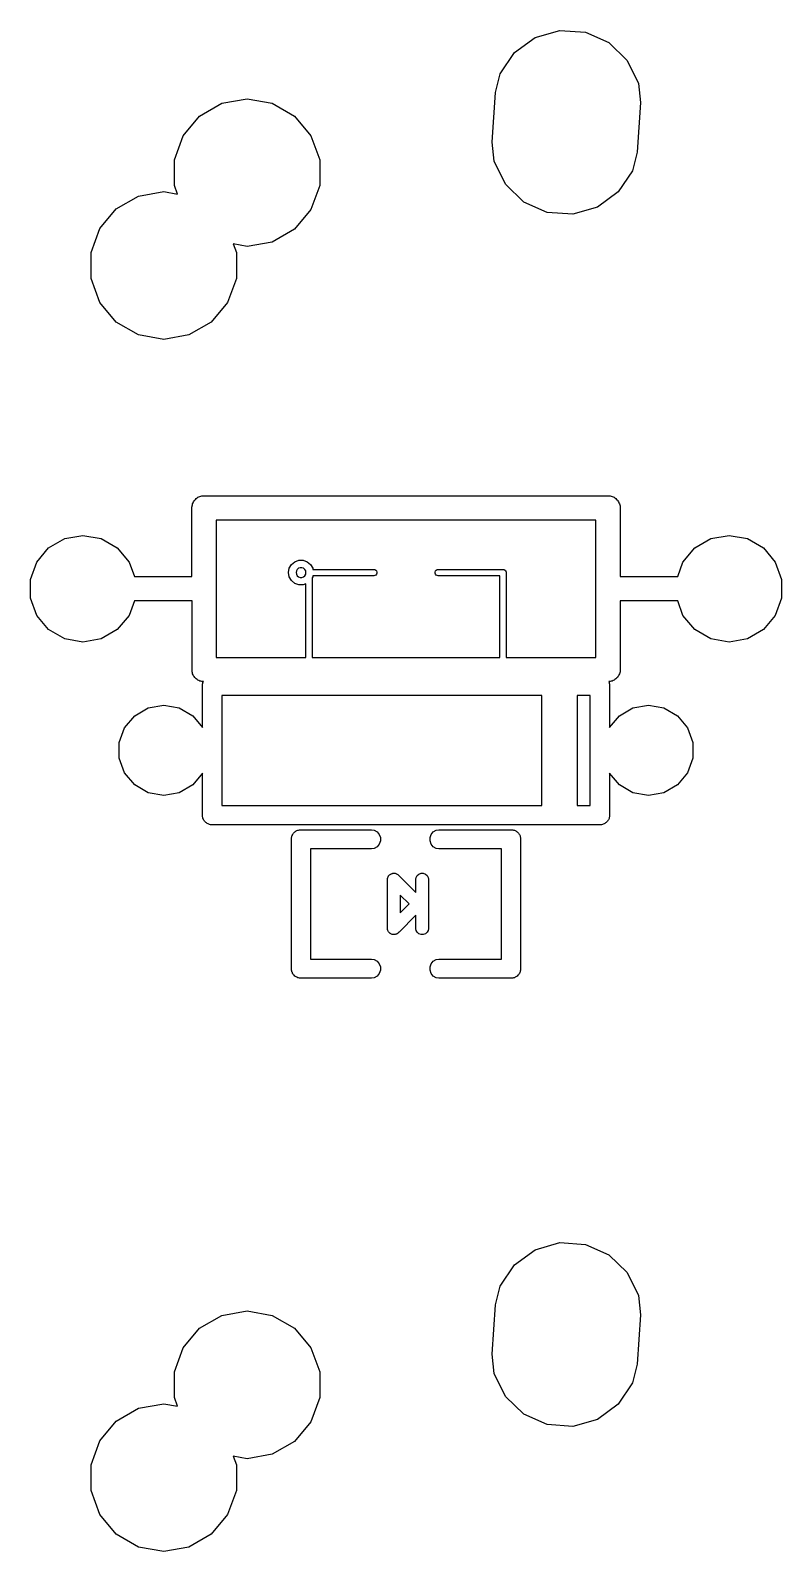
# Model space of a CAD drawing. Extents: x 243 to 312, y -176.3 to -102.
# Drawn here: x 243.01 to 254.82, y -147.21 to -123.31 of the extents above; entities that cross this region are included whole.
import ezdxf

# ---------------------------------------------------------------- set-up
doc = ezdxf.new("R2010")
doc.units = 0
doc.header["$MEASUREMENT"] = 0
doc.layers.add('BLACK', color=7, linetype='CONTINUOUS')

msp = doc.modelspace()

# ---------------------------------------------------------------- linework, layer by layer
at = {"layer": 'BLACK', "linetype": 'CONTINUOUS'}
for p, q in [((250.95, -123.417), (251.338, -123.306)), ((251.338, -123.306), (251.74, -123.334)), ((251.74, -123.334), (252.108, -123.497)), ((250.624, -123.655), (250.95, -123.417)), ((252.108, -123.497), (252.398, -123.777)), ((250.399, -123.989), (250.624, -123.655)), ((252.398, -123.777), (252.575, -124.139)), ((250.327, -124.282), (250.399, -123.989)), ((250.273, -125.061), (250.327, -124.282)), ((252.575, -124.139), (252.607, -124.439)), ((245.674, -124.651), (246.023, -124.449)), ((246.023, -124.449), (246.42, -124.379)), ((246.42, -124.379), (246.817, -124.449)), ((246.817, -124.449), (247.166, -124.651)), ((252.607, -124.439), (252.553, -125.218)), ((245.415, -124.96), (245.674, -124.651)), ((247.166, -124.651), (247.425, -124.96)), ((245.277, -125.338), (245.415, -124.96)), ((247.425, -124.96), (247.563, -125.338)), ((250.305, -125.361), (250.273, -125.061)), ((252.553, -125.218), (252.481, -125.511)), ((245.277, -125.742), (245.277, -125.338)), ((247.563, -125.338), (247.563, -125.742)), ((250.482, -125.723), (250.305, -125.361)), ((250.772, -126.003), (250.482, -125.723)), ((252.481, -125.511), (252.256, -125.845)), ((244.364, -126.111), (244.713, -125.909)), ((244.713, -125.909), (245.11, -125.839)), ((245.11, -125.839), (245.326, -125.878)), ((245.326, -125.878), (245.277, -125.742)), ((247.563, -125.742), (247.425, -126.12)), ((252.256, -125.845), (251.93, -126.083)), ((244.105, -126.42), (244.364, -126.111)), ((247.425, -126.12), (247.166, -126.429)), ((251.14, -126.166), (250.772, -126.003)), ((251.542, -126.194), (251.14, -126.166)), ((251.93, -126.083), (251.542, -126.194)), ((243.967, -126.798), (244.105, -126.42)), ((247.166, -126.429), (246.817, -126.631)), ((246.42, -126.701), (246.203, -126.662)), ((246.203, -126.662), (246.253, -126.798)), ((246.817, -126.631), (246.42, -126.701)), ((243.967, -127.202), (243.967, -126.798)), ((246.253, -126.798), (246.253, -127.202)), ((244.105, -127.58), (243.967, -127.202)), ((246.253, -127.202), (246.115, -127.58)), ((244.364, -127.889), (244.105, -127.58)), ((246.115, -127.58), (245.856, -127.889)), ((244.713, -128.091), (244.364, -127.889)), ((245.856, -127.889), (245.507, -128.091)), ((245.11, -128.161), (244.713, -128.091)), ((245.507, -128.091), (245.11, -128.161)), ((245.56, -130.761), (245.563, -130.744)), ((245.563, -130.744), (245.572, -130.729)), ((245.572, -130.729), (245.577, -130.713)), ((245.577, -130.713), (245.588, -130.7)), ((245.588, -130.7), (245.597, -130.686)), ((245.597, -130.686), (245.61, -130.675)), ((245.61, -130.675), (245.621, -130.662)), ((245.621, -130.662), (245.635, -130.653)), ((245.635, -130.653), (245.648, -130.642)), ((245.648, -130.642), (245.664, -130.637)), ((245.664, -130.637), (245.679, -130.628)), ((245.679, -130.628), (245.696, -130.625)), ((245.696, -130.625), (245.711, -130.62)), ((245.711, -130.62), (245.728, -130.62)), ((245.728, -130.62), (245.728, -130.619)), ((245.728, -130.619), (252.112, -130.619)), ((252.112, -130.619), (252.112, -130.62)), ((252.112, -130.62), (252.129, -130.62)), ((252.129, -130.62), (252.144, -130.625)), ((252.144, -130.625), (252.161, -130.628)), ((252.161, -130.628), (252.176, -130.637)), ((252.176, -130.637), (252.192, -130.642)), ((252.192, -130.642), (252.205, -130.653)), ((252.205, -130.653), (252.219, -130.662)), ((252.219, -130.662), (252.23, -130.675)), ((252.23, -130.675), (252.243, -130.686)), ((252.243, -130.686), (252.252, -130.7)), ((252.252, -130.7), (252.263, -130.713)), ((252.263, -130.713), (252.268, -130.729)), ((252.268, -130.729), (252.277, -130.744)), ((252.277, -130.744), (252.28, -130.761)), ((245.554, -131.889), (245.554, -130.793)), ((245.554, -130.793), (245.555, -130.793)), ((245.555, -130.776), (245.56, -130.761)), ((245.555, -130.793), (245.555, -130.776)), ((252.28, -130.761), (252.285, -130.776)), ((252.285, -130.776), (252.285, -130.793)), ((252.285, -130.793), (252.285, -130.793)), ((252.285, -130.793), (252.285, -131.889)), ((251.905, -131), (245.935, -131)), ((245.935, -131), (245.935, -133.159)), ((251.904, -133.159), (251.905, -131)), ((243.114, -131.661), (243.301, -131.438)), ((243.301, -131.438), (243.553, -131.292)), ((243.553, -131.292), (243.84, -131.242)), ((243.84, -131.242), (244.127, -131.292)), ((244.127, -131.292), (244.379, -131.438)), ((244.379, -131.438), (244.566, -131.661)), ((253.274, -131.661), (253.461, -131.438)), ((253.461, -131.438), (253.713, -131.292)), ((253.713, -131.292), (254, -131.242)), ((254, -131.242), (254.287, -131.292)), ((254.287, -131.292), (254.539, -131.438)), ((254.539, -131.438), (254.726, -131.661)), ((243.014, -131.934), (243.114, -131.661)), ((244.566, -131.661), (244.649, -131.889)), ((247.084, -131.759), (247.118, -131.7)), ((247.118, -131.7), (247.171, -131.656)), ((247.171, -131.656), (247.235, -131.632)), ((247.235, -131.632), (247.303, -131.632)), ((247.303, -131.632), (247.367, -131.656)), ((247.367, -131.656), (247.42, -131.7)), ((247.42, -131.7), (247.454, -131.759)), ((253.191, -131.889), (253.274, -131.661)), ((254.726, -131.661), (254.825, -131.934)), ((243.014, -132.226), (243.014, -131.934)), ((244.649, -131.889), (245.554, -131.889)), ((247.072, -131.826), (247.084, -131.759)), ((247.084, -131.893), (247.072, -131.826)), ((247.118, -131.952), (247.084, -131.893)), ((247.171, -131.996), (247.118, -131.952)), ((247.196, -131.8), (247.192, -131.826)), ((247.192, -131.826), (247.196, -131.852)), ((247.21, -131.776), (247.196, -131.8)), ((247.196, -131.852), (247.21, -131.876)), ((247.23, -131.759), (247.21, -131.776)), ((247.21, -131.876), (247.23, -131.893)), ((247.256, -131.75), (247.23, -131.759)), ((247.23, -131.893), (247.256, -131.902)), ((247.282, -131.75), (247.256, -131.75)), ((247.256, -131.902), (247.282, -131.902)), ((247.308, -131.759), (247.282, -131.75)), ((247.282, -131.902), (247.308, -131.893)), ((247.328, -131.776), (247.308, -131.759)), ((247.308, -131.893), (247.328, -131.876)), ((247.342, -131.8), (247.328, -131.776)), ((247.328, -131.876), (247.342, -131.852)), ((247.346, -131.826), (247.342, -131.8)), ((247.342, -131.852), (247.346, -131.826)), ((247.454, -131.893), (247.446, -131.907)), ((247.446, -131.907), (247.446, -133.159)), ((247.454, -131.759), (247.457, -131.776)), ((247.457, -131.876), (247.454, -131.893)), ((247.457, -131.776), (248.416, -131.776)), ((248.416, -131.876), (247.457, -131.876)), ((248.416, -131.776), (248.429, -131.779)), ((248.429, -131.873), (248.416, -131.876)), ((248.429, -131.779), (248.444, -131.787)), ((248.444, -131.865), (248.429, -131.873)), ((248.444, -131.787), (248.456, -131.801)), ((248.456, -131.851), (248.444, -131.865)), ((248.456, -131.801), (248.462, -131.817)), ((248.462, -131.835), (248.456, -131.851)), ((248.462, -131.817), (248.462, -131.835)), ((249.378, -131.817), (249.384, -131.801)), ((249.378, -131.835), (249.378, -131.817)), ((249.384, -131.851), (249.378, -131.835)), ((249.384, -131.801), (249.396, -131.787)), ((249.396, -131.865), (249.384, -131.851)), ((249.396, -131.787), (249.411, -131.779)), ((249.411, -131.873), (249.396, -131.865)), ((249.411, -131.779), (249.424, -131.776)), ((249.424, -131.876), (249.411, -131.873)), ((249.424, -131.776), (250.453, -131.776)), ((250.394, -131.876), (249.424, -131.876)), ((250.394, -133.159), (250.394, -131.876)), ((250.453, -131.776), (250.457, -131.778)), ((250.457, -131.778), (250.461, -131.779)), ((250.461, -131.779), (250.465, -131.781)), ((250.465, -131.781), (250.469, -131.782)), ((250.469, -131.782), (250.473, -131.785)), ((250.473, -131.785), (250.476, -131.787)), ((250.476, -131.787), (250.479, -131.791)), ((250.479, -131.791), (250.483, -131.794)), ((250.483, -131.794), (250.485, -131.797)), ((250.485, -131.797), (250.488, -131.801)), ((250.488, -131.801), (250.489, -131.805)), ((250.489, -131.805), (250.491, -131.809)), ((250.491, -131.809), (250.492, -131.813)), ((250.492, -131.813), (250.494, -131.817)), ((250.494, -131.817), (250.494, -133.159)), ((252.285, -131.889), (253.191, -131.889)), ((254.825, -131.934), (254.825, -132.226)), ((247.235, -132.02), (247.171, -131.996)), ((247.303, -132.02), (247.235, -132.02)), ((247.346, -132.004), (247.303, -132.02)), ((247.346, -133.159), (247.346, -132.004)), ((243.114, -132.499), (243.014, -132.226)), ((244.649, -132.27), (244.566, -132.499)), ((245.555, -132.27), (244.649, -132.27)), ((245.555, -133.384), (245.555, -132.27)), ((253.191, -132.27), (252.285, -132.27)), ((252.285, -132.27), (252.285, -133.367)), ((253.274, -132.499), (253.191, -132.27)), ((254.825, -132.226), (254.726, -132.499)), ((243.301, -132.722), (243.114, -132.499)), ((244.566, -132.499), (244.379, -132.722)), ((253.461, -132.722), (253.274, -132.499)), ((254.726, -132.499), (254.539, -132.722)), ((243.553, -132.868), (243.301, -132.722)), ((243.84, -132.918), (243.553, -132.868)), ((244.127, -132.868), (243.84, -132.918)), ((244.379, -132.722), (244.127, -132.868)), ((253.713, -132.868), (253.461, -132.722)), ((254, -132.918), (253.713, -132.868)), ((254.287, -132.868), (254, -132.918)), ((254.539, -132.722), (254.287, -132.868)), ((245.56, -133.399), (245.555, -133.384)), ((245.935, -133.159), (247.346, -133.159)), ((247.446, -133.159), (250.394, -133.159)), ((250.494, -133.159), (251.904, -133.159)), ((252.285, -133.384), (252.28, -133.399)), ((252.285, -133.367), (252.285, -133.367)), ((252.285, -133.367), (252.285, -133.384)), ((245.563, -133.416), (245.56, -133.399)), ((245.572, -133.431), (245.563, -133.416)), ((245.577, -133.447), (245.572, -133.431)), ((245.588, -133.46), (245.577, -133.447)), ((245.597, -133.474), (245.588, -133.46)), ((245.61, -133.485), (245.597, -133.474)), ((245.621, -133.498), (245.61, -133.485)), ((245.635, -133.507), (245.621, -133.498)), ((245.648, -133.518), (245.635, -133.507)), ((245.664, -133.523), (245.648, -133.518)), ((245.679, -133.532), (245.664, -133.523)), ((245.696, -133.535), (245.679, -133.532)), ((245.711, -133.54), (245.696, -133.535)), ((245.728, -133.54), (245.711, -133.54)), ((245.72, -133.577), (245.724, -133.564)), ((245.72, -133.631), (245.72, -133.577)), ((245.724, -133.564), (245.727, -133.551)), ((245.727, -133.551), (245.733, -133.54)), ((245.733, -133.54), (245.728, -133.54)), ((245.728, -133.54), (245.728, -133.54)), ((252.112, -133.54), (252.107, -133.54)), ((252.107, -133.54), (252.113, -133.551)), ((252.129, -133.54), (252.112, -133.54)), ((252.112, -133.54), (252.112, -133.54)), ((252.113, -133.551), (252.116, -133.564)), ((252.116, -133.564), (252.12, -133.577)), ((252.12, -133.577), (252.12, -134.26)), ((252.144, -133.535), (252.129, -133.54)), ((252.161, -133.532), (252.144, -133.535)), ((252.176, -133.523), (252.161, -133.532)), ((252.192, -133.518), (252.176, -133.523)), ((252.205, -133.507), (252.192, -133.518)), ((252.219, -133.498), (252.205, -133.507)), ((252.23, -133.485), (252.219, -133.498)), ((252.243, -133.474), (252.23, -133.485)), ((252.252, -133.46), (252.243, -133.474)), ((252.263, -133.447), (252.252, -133.46)), ((252.268, -133.431), (252.263, -133.447)), ((252.277, -133.416), (252.268, -133.431)), ((252.28, -133.399), (252.277, -133.416)), ((245.72, -134.26), (245.72, -133.631)), ((245.72, -133.631), (245.72, -133.631)), ((251.054, -133.756), (246.024, -133.756)), ((246.024, -133.756), (246.024, -135.484)), ((251.054, -135.484), (251.054, -133.756)), ((251.816, -133.756), (251.612, -133.756)), ((251.612, -133.756), (251.612, -135.484)), ((251.816, -134.593), (251.816, -133.756)), ((244.496, -134.265), (244.654, -134.077)), ((244.654, -134.077), (244.867, -133.953)), ((244.867, -133.953), (245.11, -133.911)), ((245.11, -133.911), (245.353, -133.953)), ((245.353, -133.953), (245.566, -134.077)), ((245.566, -134.077), (245.72, -134.26)), ((252.12, -134.26), (252.274, -134.077)), ((252.274, -134.077), (252.487, -133.953)), ((252.487, -133.953), (252.73, -133.911)), ((252.73, -133.911), (252.973, -133.953)), ((252.973, -133.953), (253.186, -134.077)), ((253.186, -134.077), (253.344, -134.265)), ((244.411, -134.497), (244.496, -134.265)), ((253.344, -134.265), (253.428, -134.497)), ((244.411, -134.743), (244.411, -134.497)), ((253.428, -134.497), (253.428, -134.743)), ((244.496, -134.975), (244.411, -134.743)), ((251.816, -134.607), (251.816, -134.593)), ((251.816, -134.593), (251.816, -134.593)), ((251.816, -135.484), (251.816, -134.607)), ((253.428, -134.743), (253.344, -134.975)), ((244.654, -135.163), (244.496, -134.975)), ((245.72, -134.98), (245.566, -135.163)), ((245.72, -135.609), (245.72, -134.98)), ((252.274, -135.163), (252.12, -134.98)), ((252.12, -134.98), (252.12, -135.663)), ((253.344, -134.975), (253.186, -135.163)), ((244.867, -135.286), (244.654, -135.163)), ((245.11, -135.329), (244.867, -135.286)), ((245.353, -135.286), (245.11, -135.329)), ((245.566, -135.163), (245.353, -135.286)), ((252.487, -135.286), (252.274, -135.163)), ((252.73, -135.329), (252.487, -135.286)), ((252.973, -135.286), (252.73, -135.329)), ((253.186, -135.163), (252.973, -135.286)), ((246.024, -135.484), (251.054, -135.484)), ((251.612, -135.484), (251.816, -135.484)), ((245.72, -135.663), (245.72, -135.609)), ((245.724, -135.676), (245.72, -135.663)), ((245.727, -135.689), (245.724, -135.676)), ((245.733, -135.701), (245.727, -135.689)), ((245.738, -135.713), (245.733, -135.701)), ((245.747, -135.724), (245.738, -135.713)), ((245.753, -135.735), (245.747, -135.724)), ((245.764, -135.744), (245.753, -135.735)), ((245.773, -135.755), (245.764, -135.744)), ((245.784, -135.761), (245.773, -135.755)), ((245.795, -135.77), (245.784, -135.761)), ((245.807, -135.775), (245.795, -135.77)), ((245.819, -135.781), (245.807, -135.775)), ((252.033, -135.775), (252.021, -135.781)), ((252.045, -135.77), (252.033, -135.775)), ((252.056, -135.761), (252.045, -135.77)), ((252.067, -135.755), (252.056, -135.761)), ((252.076, -135.744), (252.067, -135.755)), ((252.087, -135.735), (252.076, -135.744)), ((252.093, -135.724), (252.087, -135.735)), ((252.102, -135.713), (252.093, -135.724)), ((252.107, -135.701), (252.102, -135.713)), ((252.113, -135.689), (252.107, -135.701)), ((252.116, -135.676), (252.113, -135.689)), ((252.12, -135.663), (252.116, -135.676)), ((245.832, -135.784), (245.819, -135.781)), ((245.845, -135.788), (245.832, -135.784)), ((251.995, -135.788), (245.845, -135.788)), ((247.119, -135.991), (247.124, -135.978)), ((247.119, -136.004), (247.119, -135.991)), ((247.119, -138.062), (247.119, -136.004)), ((247.124, -135.978), (247.126, -135.965)), ((247.126, -135.965), (247.133, -135.953)), ((247.133, -135.953), (247.137, -135.941)), ((247.137, -135.941), (247.146, -135.931)), ((247.146, -135.931), (247.152, -135.919)), ((247.152, -135.919), (247.163, -135.911)), ((247.163, -135.911), (247.171, -135.9)), ((247.171, -135.9), (247.183, -135.894)), ((247.183, -135.894), (247.193, -135.885)), ((247.193, -135.885), (247.205, -135.881)), ((247.205, -135.881), (247.217, -135.874)), ((247.217, -135.874), (247.23, -135.872)), ((247.23, -135.872), (247.243, -135.867)), ((247.243, -135.867), (247.256, -135.867)), ((247.256, -135.867), (247.256, -135.867)), ((247.256, -135.867), (248.379, -135.867)), ((248.379, -135.867), (248.418, -135.874)), ((248.418, -135.874), (248.464, -135.9)), ((248.464, -135.9), (248.498, -135.941)), ((248.498, -135.941), (248.516, -135.991)), ((248.516, -135.991), (248.516, -136.043)), ((249.297, -135.991), (249.315, -135.941)), ((249.297, -136.043), (249.297, -135.991)), ((249.315, -135.941), (249.349, -135.9)), ((249.349, -135.9), (249.395, -135.874)), ((249.395, -135.874), (249.434, -135.867)), ((249.434, -135.867), (250.584, -135.867)), ((250.584, -135.867), (250.597, -135.867)), ((250.584, -135.867), (250.584, -135.867)), ((250.597, -135.867), (250.61, -135.872)), ((250.61, -135.872), (250.623, -135.874)), ((250.623, -135.874), (250.635, -135.881)), ((250.635, -135.881), (250.647, -135.885)), ((250.647, -135.885), (250.657, -135.894)), ((250.657, -135.894), (250.669, -135.9)), ((250.669, -135.9), (250.677, -135.911)), ((250.677, -135.911), (250.688, -135.919)), ((250.688, -135.919), (250.694, -135.931)), ((250.694, -135.931), (250.703, -135.941)), ((250.703, -135.941), (250.707, -135.953)), ((250.707, -135.953), (250.714, -135.965)), ((250.714, -135.965), (250.716, -135.978)), ((250.716, -135.978), (250.721, -135.991)), ((250.721, -135.991), (250.721, -136.004)), ((250.721, -136.004), (250.721, -136.004)), ((250.721, -136.004), (250.721, -138.062)), ((252.008, -135.784), (251.995, -135.788)), ((252.021, -135.781), (252.008, -135.784)), ((248.379, -136.167), (247.419, -136.167)), ((247.419, -136.167), (247.419, -137.899)), ((248.418, -136.16), (248.379, -136.167)), ((248.464, -136.134), (248.418, -136.16)), ((248.498, -136.093), (248.464, -136.134)), ((248.516, -136.043), (248.498, -136.093)), ((249.315, -136.093), (249.297, -136.043)), ((249.349, -136.134), (249.315, -136.093)), ((249.395, -136.16), (249.349, -136.134)), ((249.434, -136.167), (249.395, -136.16)), ((250.421, -136.167), (249.434, -136.167)), ((250.421, -137.899), (250.421, -136.167)), ((248.628, -136.661), (248.63, -136.648)), ((248.63, -136.665), (248.628, -136.661)), ((248.629, -137.401), (248.63, -136.665)), ((248.63, -136.639), (248.631, -136.626)), ((248.63, -136.643), (248.63, -136.639)), ((248.63, -136.648), (248.63, -136.643)), ((248.631, -136.626), (248.633, -136.622)), ((248.633, -136.622), (248.634, -136.617)), ((248.634, -136.617), (248.641, -136.606)), ((248.641, -136.606), (248.646, -136.594)), ((248.646, -136.594), (248.649, -136.591)), ((248.649, -136.591), (248.652, -136.587)), ((248.652, -136.587), (248.662, -136.578)), ((248.662, -136.578), (248.671, -136.569)), ((248.671, -136.569), (248.675, -136.567)), ((248.675, -136.567), (248.679, -136.564)), ((248.679, -136.564), (248.691, -136.56)), ((248.691, -136.56), (248.703, -136.554)), ((248.703, -136.554), (248.708, -136.554)), ((248.708, -136.554), (248.712, -136.552)), ((248.712, -136.552), (248.725, -136.552)), ((248.725, -136.552), (248.738, -136.551)), ((248.738, -136.551), (248.743, -136.552)), ((248.743, -136.552), (248.747, -136.552)), ((248.747, -136.552), (248.76, -136.557)), ((248.76, -136.557), (248.772, -136.56)), ((248.772, -136.56), (248.776, -136.563)), ((248.776, -136.563), (248.78, -136.564)), ((248.78, -136.564), (248.79, -136.573)), ((248.79, -136.573), (248.794, -136.575)), ((248.794, -136.575), (248.797, -136.578)), ((248.797, -136.578), (248.807, -136.587)), ((248.807, -136.587), (248.81, -136.591)), ((248.81, -136.591), (249.074, -136.855)), ((249.074, -136.643), (249.079, -136.617)), ((249.074, -136.855), (249.074, -136.643)), ((249.079, -136.617), (249.096, -136.587)), ((249.096, -136.587), (249.123, -136.564)), ((249.123, -136.564), (249.156, -136.552)), ((249.156, -136.552), (249.192, -136.552)), ((249.192, -136.552), (249.225, -136.564)), ((249.225, -136.564), (249.252, -136.587)), ((249.252, -136.587), (249.269, -136.617)), ((249.269, -136.617), (249.274, -136.643)), ((249.274, -136.643), (249.274, -137.423)), ((248.969, -137.033), (248.829, -136.893)), ((248.829, -136.893), (248.829, -137.173)), ((249.074, -137.211), (248.81, -137.475)), ((248.829, -137.173), (248.969, -137.033)), ((249.074, -137.423), (249.074, -137.211)), ((248.628, -137.405), (248.629, -137.401)), ((248.629, -137.418), (248.628, -137.405)), ((248.629, -137.423), (248.629, -137.418)), ((248.63, -137.427), (248.629, -137.423)), ((248.631, -137.44), (248.63, -137.427)), ((248.633, -137.444), (248.631, -137.44)), ((248.634, -137.449), (248.633, -137.444)), ((248.641, -137.46), (248.634, -137.449)), ((249.079, -137.449), (249.074, -137.423)), ((249.096, -137.479), (249.079, -137.449)), ((249.269, -137.449), (249.252, -137.479)), ((249.274, -137.423), (249.269, -137.449)), ((248.646, -137.472), (248.641, -137.46)), ((248.649, -137.475), (248.646, -137.472)), ((248.652, -137.479), (248.649, -137.475)), ((248.662, -137.488), (248.652, -137.479)), ((248.671, -137.497), (248.662, -137.488)), ((248.675, -137.499), (248.671, -137.497)), ((248.679, -137.502), (248.675, -137.499)), ((248.691, -137.506), (248.679, -137.502)), ((248.703, -137.512), (248.691, -137.506)), ((248.708, -137.512), (248.703, -137.512)), ((248.712, -137.514), (248.708, -137.512)), ((248.725, -137.514), (248.712, -137.514)), ((248.738, -137.515), (248.725, -137.514)), ((248.743, -137.514), (248.738, -137.515)), ((248.747, -137.514), (248.743, -137.514)), ((248.76, -137.509), (248.747, -137.514)), ((248.772, -137.506), (248.76, -137.509)), ((248.776, -137.503), (248.772, -137.506)), ((248.78, -137.502), (248.776, -137.503)), ((248.79, -137.493), (248.78, -137.502)), ((248.794, -137.491), (248.79, -137.493)), ((248.797, -137.488), (248.794, -137.491)), ((248.807, -137.479), (248.797, -137.488)), ((248.81, -137.475), (248.807, -137.479)), ((249.123, -137.502), (249.096, -137.479)), ((249.156, -137.514), (249.123, -137.502)), ((249.192, -137.514), (249.156, -137.514)), ((249.225, -137.502), (249.192, -137.514)), ((249.252, -137.479), (249.225, -137.502)), ((247.419, -137.899), (248.379, -137.899)), ((248.379, -137.899), (248.418, -137.906)), ((248.418, -137.906), (248.464, -137.932)), ((249.349, -137.932), (249.395, -137.906)), ((249.395, -137.906), (249.434, -137.899)), ((249.434, -137.899), (250.421, -137.899)), ((247.119, -138.075), (247.119, -138.062)), ((247.119, -138.062), (247.119, -138.062)), ((247.124, -138.088), (247.119, -138.075)), ((247.126, -138.101), (247.124, -138.088)), ((247.133, -138.113), (247.126, -138.101)), ((247.137, -138.125), (247.133, -138.113)), ((247.146, -138.135), (247.137, -138.125)), ((247.152, -138.147), (247.146, -138.135)), ((247.163, -138.155), (247.152, -138.147)), ((247.171, -138.166), (247.163, -138.155)), ((247.183, -138.172), (247.171, -138.166)), ((248.464, -138.166), (248.418, -138.192)), ((248.464, -137.932), (248.498, -137.973)), ((248.498, -138.125), (248.464, -138.166)), ((248.498, -137.973), (248.516, -138.023)), ((248.516, -138.075), (248.498, -138.125)), ((248.516, -138.023), (248.516, -138.075)), ((249.297, -138.023), (249.315, -137.973)), ((249.297, -138.075), (249.297, -138.023)), ((249.315, -138.125), (249.297, -138.075)), ((249.315, -137.973), (249.349, -137.932)), ((249.349, -138.166), (249.315, -138.125)), ((249.395, -138.192), (249.349, -138.166)), ((250.669, -138.166), (250.657, -138.172)), ((250.677, -138.155), (250.669, -138.166)), ((250.688, -138.147), (250.677, -138.155)), ((250.694, -138.135), (250.688, -138.147)), ((250.703, -138.125), (250.694, -138.135)), ((250.707, -138.113), (250.703, -138.125)), ((250.714, -138.101), (250.707, -138.113)), ((250.716, -138.088), (250.714, -138.101)), ((250.721, -138.075), (250.716, -138.088)), ((250.721, -138.062), (250.721, -138.062)), ((250.721, -138.062), (250.721, -138.075)), ((247.193, -138.181), (247.183, -138.172)), ((247.205, -138.185), (247.193, -138.181)), ((247.217, -138.192), (247.205, -138.185)), ((247.23, -138.194), (247.217, -138.192)), ((247.243, -138.199), (247.23, -138.194)), ((247.256, -138.199), (247.243, -138.199)), ((248.379, -138.199), (247.256, -138.199)), ((247.256, -138.199), (247.256, -138.199)), ((248.418, -138.192), (248.379, -138.199)), ((249.434, -138.199), (249.395, -138.192)), ((250.584, -138.199), (249.434, -138.199)), ((250.597, -138.199), (250.584, -138.199)), ((250.584, -138.199), (250.584, -138.199)), ((250.61, -138.194), (250.597, -138.199)), ((250.623, -138.192), (250.61, -138.194)), ((250.635, -138.185), (250.623, -138.192)), ((250.647, -138.181), (250.635, -138.185)), ((250.657, -138.172), (250.647, -138.181)), ((250.624, -142.705), (250.95, -142.467)), ((250.95, -142.467), (251.338, -142.356)), ((251.338, -142.356), (251.74, -142.384)), ((251.74, -142.384), (252.108, -142.547)), ((250.399, -143.039), (250.624, -142.705)), ((252.108, -142.547), (252.398, -142.827)), ((252.398, -142.827), (252.575, -143.189)), ((250.327, -143.332), (250.399, -143.039)), ((252.575, -143.189), (252.607, -143.489)), ((246.023, -143.499), (246.42, -143.429)), ((246.42, -143.429), (246.817, -143.499)), ((250.273, -144.111), (250.327, -143.332)), ((245.674, -143.701), (246.023, -143.499)), ((246.817, -143.499), (247.166, -143.701)), ((252.607, -143.489), (252.553, -144.268)), ((245.415, -144.01), (245.674, -143.701)), ((247.166, -143.701), (247.425, -144.01)), ((245.277, -144.388), (245.415, -144.01)), ((247.425, -144.01), (247.563, -144.388)), ((250.305, -144.411), (250.273, -144.111)), ((252.553, -144.268), (252.481, -144.561)), ((245.277, -144.792), (245.277, -144.388)), ((247.563, -144.388), (247.563, -144.792)), ((250.482, -144.773), (250.305, -144.411)), ((252.481, -144.561), (252.256, -144.895)), ((245.326, -144.928), (245.277, -144.792)), ((247.563, -144.792), (247.425, -145.17)), ((250.772, -145.053), (250.482, -144.773)), ((244.364, -145.161), (244.713, -144.959)), ((244.713, -144.959), (245.11, -144.889)), ((245.11, -144.889), (245.326, -144.928)), ((251.14, -145.216), (250.772, -145.053)), ((252.256, -144.895), (251.93, -145.133)), ((244.105, -145.47), (244.364, -145.161)), ((247.425, -145.17), (247.166, -145.479)), ((251.542, -145.244), (251.14, -145.216)), ((251.93, -145.133), (251.542, -145.244)), ((243.967, -145.848), (244.105, -145.47)), ((247.166, -145.479), (246.817, -145.681)), ((246.42, -145.751), (246.203, -145.712)), ((246.203, -145.712), (246.253, -145.848)), ((246.817, -145.681), (246.42, -145.751)), ((243.967, -146.252), (243.967, -145.848)), ((246.253, -145.848), (246.253, -146.252)), ((244.105, -146.63), (243.967, -146.252)), ((246.253, -146.252), (246.115, -146.63)), ((244.364, -146.939), (244.105, -146.63)), ((246.115, -146.63), (245.856, -146.939)), ((244.713, -147.141), (244.364, -146.939)), ((245.856, -146.939), (245.507, -147.141)), ((245.11, -147.211), (244.713, -147.141)), ((245.507, -147.141), (245.11, -147.211))]:
    msp.add_line(p, q, dxfattribs=at)

doc.saveas('drawing.dxf')
